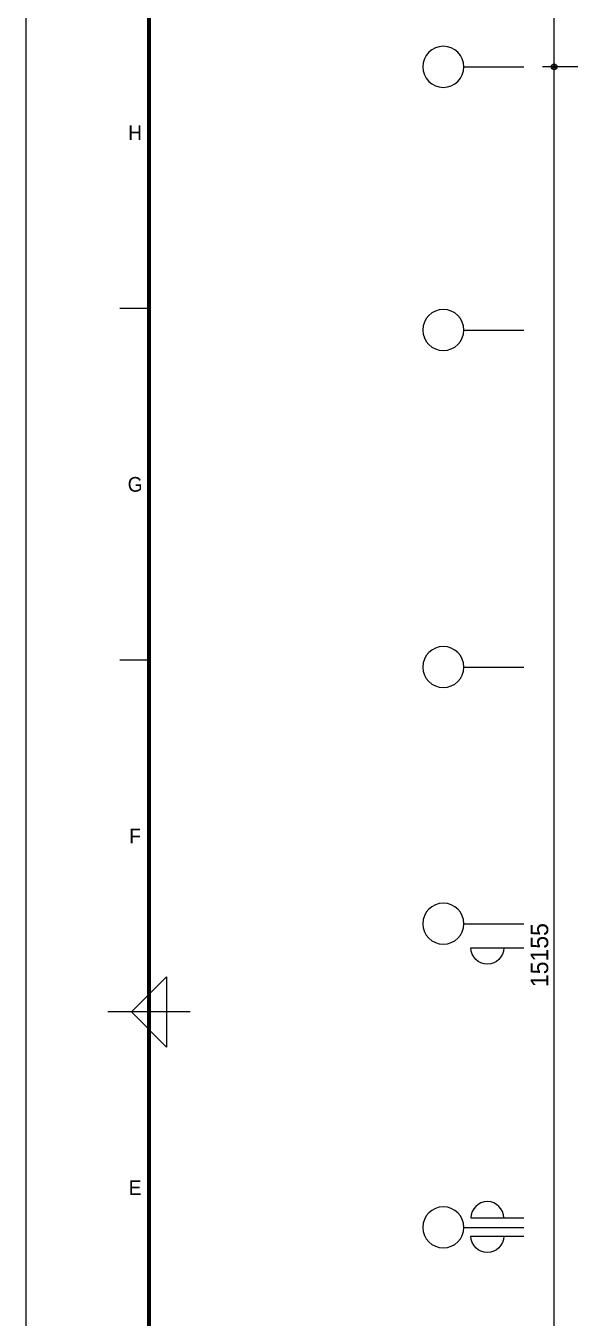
# Model space of a CAD drawing. Header units: millimetres. Extents: x 0 to 92204, y -190080 to 23760.
# Drawn here: x 50154 to 54794, y -88743 to -77719 of the extents above; entities that cross this region are included whole.
import ezdxf
from ezdxf.enums import TextEntityAlignment as Align

# ---------------------------------------------------------------- set-up
doc = ezdxf.new("R2010")
doc.units = ezdxf.units.MM
doc.header["$LTSCALE"] = 100
doc.linetypes.add('AUDIT_D_220706163347-0', pattern=[0])
doc.layers.get('defpoints').update_dxf_attribs({"color": 139})
for name, color, linetype in [('A-치수', 7, 'AUDIT_D_220706163347-0'), ('AA-BORD-FORM', 7, 'Continuous'), ('AA-BORD-TEXT', 3, 'Continuous'), ('AA-XXXX-DIMS', 7, 'Continuous'), ('DIM', 7, 'AUDIT_D_220706163347-0')]:
    doc.layers.add(name, color=color, linetype=linetype)
doc.styles.add('HAUD01', font='Dotum.ttf')
doc.styles.add('맑은고딕', font='malgun.ttf', dxfattribs={"width": 0.9})
doc.dimstyles.new('DIM-50', dxfattribs={"dimscale": 50, "dimtxt": 3, "dimasz": 1, "dimexe": 2, "dimexo": 2, "dimgap": 1, "dimtad": 1, "dimdec": 0, "dimzin": 0, "dimdsep": 46, "dimtxsty": '맑은고딕', "dimblk1": 'DIMDOT', "dimblk2": 'DIMDOT', "dimsah": 1, "dimcen": 0.09, "dimdle": 2, "dimclrd": 7, "dimclre": 7, "dimclrt": 3, "dimadec": 0, "dimazin": 0, "dimtfac": 1, "dimtdec": 0, "dimtix": 1, "dimtmove": 2, "dimatfit": 3, "dimldrblk": 'DIMDOT', "dimfxl": 1, "dimtolj": 1, "dimtzin": 0, "dimarcsym": 0})

# ---------------------------------------------------------------- blocks, each defined once
blk = doc.blocks.new('중심')
at = {"layer": 'DIM'}
blk.add_line((-350, 0), (0, 0), dxfattribs=at)
blk.add_circle((-470, 0), 120, dxfattribs=at)
blk = doc.blocks.new('DIMDOT')
at = {"layer": 'AA-XXXX-DIMS'}
for p, q in [((-1.5, 0), (1.5, 0)), ((0, -1.5), (0, 1.5))]:
    blk.add_line(p, q, dxfattribs=at)
for radius in [0.5, 0.25]:
    blk.add_circle((0, 0), radius, dxfattribs=at)
blk = doc.blocks.new('*D2668')
at = {"layer": 'defpoints', "color": 0, "transparency": 16777216}
for p in [(4504, -101828), (6504, -101828), (6504, -116983)]:
    blk.add_point(p, dxfattribs=at)
at = {"layer": 'DIM', "color": 7, "lineweight": -2, "transparency": 16777216}
for p, q in [((6404, -101828), (4404, -101828)), ((4504, -116933), (4504, -101878)), ((6404, -116983), (4404, -116983))]:
    blk.add_line(p, q, dxfattribs=at)
at = {"layer": 'DIM', "color": 7, "lineweight": -2, "transparency": 16777216, "xscale": 50, "yscale": 50, "zscale": 50}
for p, rotation in [((4504, -101828), 90), ((4504, -116983), 270)]:
    blk.add_blockref('DIMDOT', p, dxfattribs=dict(at, rotation=rotation))
at = {"layer": 'DIM', "color": 3, "transparency": 16777216, "insert": (4379, -109406), "char_height": 150, "attachment_point": 5, "rotation": 90, "style": 'HAUD01'}
blk.add_mtext('\\A1;15155', dxfattribs=at)
blk = doc.blocks.new('XR-FORM 청주월명')
at = {"layer": 'AA-BORD-FORM', "color": 2}
for p, q in [((21, 417), (16, 417)), ((21, 357), (16, 357)), ((28, 297), (14, 297))]:
    blk.add_line(p, q, dxfattribs=at)
at = {"layer": 'AA-BORD-FORM', "color": 1}
blk.add_lwpolyline([(0, 0), (841, 0), (841, 594), (0, 594)], close=True, dxfattribs=at)
at = {"layer": 'AA-BORD-FORM', "color": 2, "const_width": 0.682}
blk.add_lwpolyline([(21, 17), (21, 577), (821, 577), (821, 17)], close=True, dxfattribs=at)
at = {"layer": 'AA-BORD-FORM', "color": 2}
blk.add_lwpolyline([(24, 291), (18, 297), (24, 303)], close=True, dxfattribs=at)
at = {"layer": 'AA-BORD-TEXT', "color": 7, "style": 'HAUD01'}
for s, p in [('H', (18.63, 447)), ('G', (18.63, 387)), ('F', (18.61, 327)), ('E', (18.61, 267))]:
    blk.add_text(s, height=2.5, dxfattribs=at).set_placement(p, align=Align.MIDDLE_CENTER)
blk = doc.blocks.new('DIM-1108')
at = {"layer": 'DIM'}
for points in [[(4074.3, -109343.4, -1), (3794.3, -109343.4), (4244.3, -109343.4)], [(4074.3, -111648.4, 1), (3794.3, -111648.4), (4244.3, -111648.4)], [(4074.3, -111803.4, -1), (3794.3, -111803.4), (4244.3, -111803.4)]]:
    blk.add_lwpolyline(points, format="xyb", dxfattribs=at)
at = {"layer": 'A-치수', "xscale": -1.458333333333333, "yscale": 1.458333333333333, "zscale": 1.458333333333333, "rotation": 180}
for p in [(4244.3, -101828.4), (4244.3, -104073.4), (4244.3, -106948.4), (4244.3, -109138.4), (4244.3, -111728.4)]:
    blk.add_blockref('중심', p, dxfattribs=at)
at = {"layer": 'DIM'}
dim = blk.add_linear_dim(base=(4504.1, -101828.4), p1=(6504.1, -116983.4), p2=(6504.1, -101828.4), angle=90, dimstyle='DIM-50', override={"dimscale": 50, "dimtxsty": 'HAUD01'}, dxfattribs=at)
dim.commit()
dim.dimension.update_dxf_attribs({"geometry": '*D2668', "text_midpoint": (4379, -109405.9)})

msp = doc.modelspace()

# ---------------------------------------------------------------- linework, layer by layer
at = {"layer": 'defpoints'}
msp.add_lwpolyline([(54658.1, -75003.4), (84982.8, -75003.4), (84982.8, -95523.4), (54658.1, -95523.4)], close=True, dxfattribs=at)

# ---------------------------------------------------------------- block references
msp.add_blockref('DIM-1108', (50153.9, 23760))
at = {"xscale": 50, "yscale": 50, "zscale": 50}
msp.add_blockref('XR-FORM 청주월명', (50153.9, -100980), dxfattribs=at)

doc.saveas('drawing.dxf')
